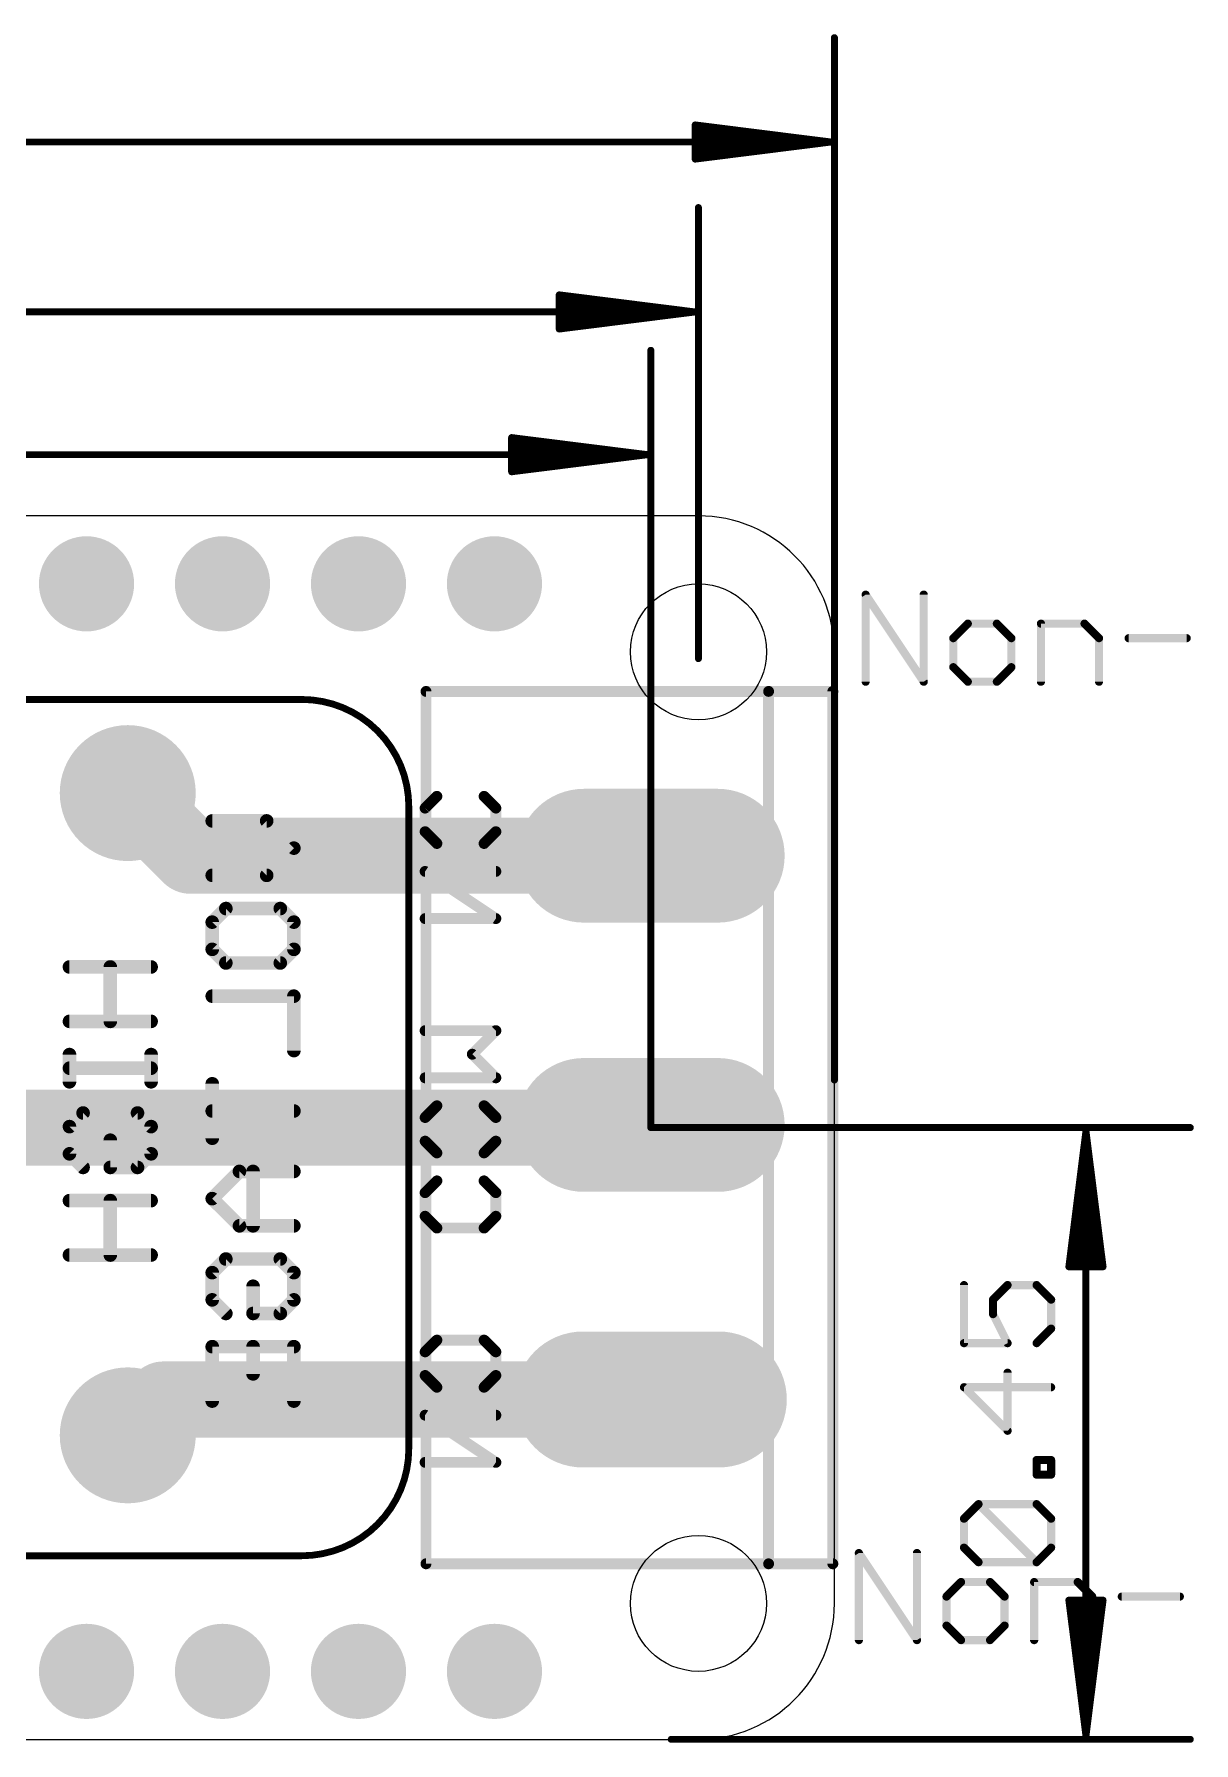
# Model space of a CAD drawing. Extents: x -6.8 to 73.8, y -5.2 to 32.2.
# Drawn here: x 35.85 to 57.51, y -0.07 to 31.86 of the extents above; entities that cross this region are included whole.
import ezdxf

# ---------------------------------------------------------------- set-up
doc = ezdxf.new("R2010")
doc.units = 0
for name, color, linetype in [('1', 12, 'CONTINUOUS'), ('17', 110, 'CONTINUOUS'), ('20', 53, 'CONTINUOUS'), ('21', 40, 'CONTINUOUS'), ('22', 6, 'CONTINUOUS'), ('23', 53, 'CONTINUOUS'), ('47', 253, 'CONTINUOUS')]:
    doc.layers.add(name, color=color, linetype=linetype)

# ---------------------------------------------------------------- blocks, each defined once
blk = doc.blocks.new('LONGP100')
at = {"const_width": 1}
blk.add_lwpolyline([(-0.5, 0), (0.5, 0)], dxfattribs=at)
at = {"const_width": 0.5}
for points in [[(-0.5, 0.25, 1), (-0.5, -0.25)], [(0.5, -0.25, 1), (0.5, 0.25)]]:
    blk.add_lwpolyline(points, format="xyb", dxfattribs=at)
blk = doc.blocks.new('ROUNDP')
at = {"const_width": 0.5}
blk.add_lwpolyline([(0, -0.25, 1), (0, 0.25, 1), (0, -0.25)], format="xyb", dxfattribs=at)

msp = doc.modelspace()

# ---------------------------------------------------------------- linework, layer by layer
at = {"layer": '1', "const_width": 1.4224}
for points in [[(37.6, 17.68), (38.77, 16.51)], [(38.77, 16.51), (47.371, 16.51)], [(23.4, 11.43), (46.99, 11.43)], [(46.99, 11.43), (47.04, 11.48)], [(47.04, 11.48), (47.371, 11.48)], [(37.6, 5.68), (38.27, 6.35)], [(38.27, 6.35), (47.371, 6.35)]]:
    msp.add_lwpolyline(points, dxfattribs=at)
at = {"layer": '1', "const_width": 0.7112}
for points in [[(37.8514, 17.9314, 1), (37.3486, 17.4286)], [(38.77, 16.8656, 1), (38.77, 16.1544)], [(38.5186, 16.2586, 1), (39.0214, 16.7614)], [(47.371, 16.1544, 1), (47.371, 16.8656)], [(47.04, 11.8356, 1), (47.04, 11.1244)], [(47.2914, 11.2286, 1), (46.7886, 11.7314)], [(46.99, 11.0744, 1), (46.99, 11.7856)], [(47.371, 11.1244, 1), (47.371, 11.8356)], [(46.7386, 11.6814, 1), (47.2414, 11.1786)], [(38.27, 6.7056, 1), (38.27, 5.9944)], [(38.5214, 6.0986, 1), (38.0186, 6.6014)], [(47.371, 5.9944, 1), (47.371, 6.7056)], [(37.3486, 5.9314, 1), (37.8514, 5.4286)]]:
    msp.add_lwpolyline(points, format="xyb", dxfattribs=at)
at = {"layer": '20'}
for p, q in [((48.26, 22.86), (2.54, 22.86)), ((50.8, 2.54), (50.8, 20.32)), ((2.54, 0), (48.26, 0))]:
    msp.add_line(p, q, dxfattribs=at)
for centre in [(48.26, 20.32), (48.26, 2.54)]:
    msp.add_circle(centre, 1.27, dxfattribs=at)
for centre, start, end in [((48.26, 20.32), 0, 90), ((48.26, 2.54), 270, 0)]:
    msp.add_arc(centre, 2.54, start, end, dxfattribs=at)
at = {"layer": '21'}
for points, const_width in [([(51.3842, 19.7612), (51.3842, 21.3882)], 0.1524), ([(51.3842, 21.3882), (52.4689, 19.7612)], 0.1524), ([(52.4689, 19.7612), (52.4689, 21.3882)], 0.1524), ([(53.2925, 20.8459), (53.0214, 20.5747)], 0.1524), ([(53.8349, 20.8459), (53.2925, 20.8459)], 0.1524), ([(54.106, 20.5747), (53.8349, 20.8459)], 0.1524), ([(54.6585, 19.7612), (54.6585, 20.8459)], 0.1524), ([(54.6585, 20.8459), (55.472, 20.8459)], 0.1524), ([(55.472, 20.8459), (55.7432, 20.5747)], 0.1524), ([(53.0214, 20.5747), (53.0214, 20.0324)], 0.1524), ([(54.106, 20.0324), (54.106, 20.5747)], 0.1524), ([(55.7432, 20.5747), (55.7432, 19.7612)], 0.1524), ([(56.2957, 20.5747), (57.3803, 20.5747)], 0.1524), ([(53.0214, 20.0324), (53.2925, 19.7612)], 0.1524), ([(53.2925, 19.7612), (53.8349, 19.7612)], 0.1524), ([(53.8349, 19.7612), (54.106, 20.0324)], 0.1524), ([(40.85, 19.43), (22.85, 19.43)], 0.127), ([(49.571, 19.58), (43.171, 19.58)], 0.2032), ([(43.171, 19.58), (43.171, 3.28)], 0.2032), ([(50.771, 19.58), (49.571, 19.58)], 0.2032), ([(49.571, 3.28), (49.571, 19.58)], 0.2032), ([(50.771, 3.28), (50.771, 19.58)], 0.2032), ([(42.85, 5.43), (42.85, 17.43)], 0.127), ([(51.2572, 1.8542), (51.2572, 3.4812)], 0.1524), ([(51.2572, 3.4812), (52.3419, 1.8542)], 0.1524), ([(52.3419, 1.8542), (52.3419, 3.4812)], 0.1524), ([(22.85, 3.43), (40.85, 3.43)], 0.127), ([(43.171, 3.28), (49.571, 3.28)], 0.2032), ([(49.571, 3.28), (50.771, 3.28)], 0.2032), ([(53.1655, 2.9389), (52.8944, 2.6677)], 0.1524), ([(53.7079, 2.9389), (53.1655, 2.9389)], 0.1524), ([(53.979, 2.6677), (53.7079, 2.9389)], 0.1524), ([(54.5315, 1.8542), (54.5315, 2.9389)], 0.1524), ([(54.5315, 2.9389), (55.345, 2.9389)], 0.1524), ([(55.345, 2.9389), (55.6162, 2.6677)], 0.1524), ([(52.8944, 2.6677), (52.8944, 2.1254)], 0.1524), ([(53.979, 2.1254), (53.979, 2.6677)], 0.1524), ([(55.6162, 2.6677), (55.6162, 1.8542)], 0.1524), ([(56.1687, 2.6677), (57.2533, 2.6677)], 0.1524), ([(52.8944, 2.1254), (53.1655, 1.8542)], 0.1524), ([(53.1655, 1.8542), (53.7079, 1.8542)], 0.1524), ([(53.7079, 1.8542), (53.979, 2.1254)], 0.1524)]:
    msp.add_lwpolyline(points, dxfattribs=dict(at, const_width=const_width))
for points, const_width in [([(51.4223, 21.3882, 1), (51.3461, 21.3882)], 0.0762), ([(51.4159, 21.4093, 1), (51.3525, 21.3671)], 0.0762), ([(52.507, 21.3882, 1), (52.4308, 21.3882)], 0.0762), ([(53.2925, 20.884, 1), (53.2925, 20.8078)], 0.0762), ([(53.3195, 20.8189, 1), (53.2656, 20.8728)], 0.0762), ([(53.8618, 20.8728, 1), (53.8079, 20.8189)], 0.0762), ([(53.8349, 20.8078, 1), (53.8349, 20.884)], 0.0762), ([(54.6966, 20.8459, 1), (54.6204, 20.8459)], 0.0762), ([(54.6585, 20.884, 1), (54.6585, 20.8078)], 0.0762), ([(55.4989, 20.8728, 1), (55.4451, 20.8189)], 0.0762), ([(55.472, 20.8078, 1), (55.472, 20.884)], 0.0762), ([(53.0595, 20.5747, 1), (52.9833, 20.5747)], 0.0762), ([(52.9944, 20.6016, 1), (53.0483, 20.5478)], 0.0762), ([(54.1441, 20.5747, 1), (54.0679, 20.5747)], 0.0762), ([(54.0791, 20.5478, 1), (54.133, 20.6016)], 0.0762), ([(55.7813, 20.5747, 1), (55.7051, 20.5747)], 0.0762), ([(55.7162, 20.5478, 1), (55.7701, 20.6016)], 0.0762), ([(56.2957, 20.6128, 1), (56.2957, 20.5366)], 0.0762), ([(57.3803, 20.5366, 1), (57.3803, 20.6128)], 0.0762), ([(51.3461, 19.7612, 1), (51.4223, 19.7612)], 0.0762), ([(52.4308, 19.7612, 1), (52.507, 19.7612)], 0.0762), ([(52.4372, 19.7401, 1), (52.5006, 19.7823)], 0.0762), ([(53.0483, 20.0593, 1), (52.9944, 20.0054)], 0.0762), ([(52.9833, 20.0324, 1), (53.0595, 20.0324)], 0.0762), ([(53.2925, 19.7993, 1), (53.2925, 19.7231)], 0.0762), ([(53.2656, 19.7343, 1), (53.3195, 19.7881)], 0.0762), ([(53.8079, 19.7881, 1), (53.8618, 19.7343)], 0.0762), ([(53.8349, 19.7231, 1), (53.8349, 19.7993)], 0.0762), ([(54.0679, 20.0324, 1), (54.1441, 20.0324)], 0.0762), ([(54.133, 20.0054, 1), (54.0791, 20.0593)], 0.0762), ([(54.6204, 19.7612, 1), (54.6966, 19.7612)], 0.0762), ([(55.7051, 19.7612, 1), (55.7813, 19.7612)], 0.0762), ([(42.85, 17.43, 0.4142), (40.85, 19.43)], 0.127), ([(40.85, 19.4617, 1), (40.85, 19.3983)], 0.0635), ([(40.85, 19.3983, 1), (40.85, 19.4617)], 0.0635), ([(43.171, 19.6308, 1), (43.171, 19.5292)], 0.1016), ([(43.2218, 19.58, 1), (43.1202, 19.58)], 0.1016), ([(49.571, 19.6308, 1), (49.571, 19.5292)], 0.1016), ([(49.6218, 19.58, 1), (49.5202, 19.58)], 0.1016), ([(49.571, 19.5292, 1), (49.571, 19.6308)], 0.1016), ([(50.8218, 19.58, 1), (50.7202, 19.58)], 0.1016), ([(50.771, 19.5292, 1), (50.771, 19.6308)], 0.1016), ([(42.8818, 17.43, 1), (42.8182, 17.43)], 0.0635), ([(42.8182, 17.43, 1), (42.8818, 17.43)], 0.0635), ([(40.85, 3.43, 0.4142), (42.85, 5.43)], 0.127), ([(42.8818, 5.43, 1), (42.8182, 5.43)], 0.0635), ([(42.8182, 5.43, 1), (42.8818, 5.43)], 0.0635), ([(51.2953, 3.4812, 1), (51.2191, 3.4812)], 0.0762), ([(51.2889, 3.5023, 1), (51.2255, 3.4601)], 0.0762), ([(52.38, 3.4812, 1), (52.3038, 3.4812)], 0.0762), ([(40.85, 3.4618, 1), (40.85, 3.3982)], 0.0635), ([(40.85, 3.3982, 1), (40.85, 3.4618)], 0.0635), ([(43.171, 3.3308, 1), (43.171, 3.2292)], 0.1016), ([(43.1202, 3.28, 1), (43.2218, 3.28)], 0.1016), ([(49.571, 3.3308, 1), (49.571, 3.2292)], 0.1016), ([(49.5202, 3.28, 1), (49.6218, 3.28)], 0.1016), ([(49.571, 3.2292, 1), (49.571, 3.3308)], 0.1016), ([(50.7202, 3.28, 1), (50.8218, 3.28)], 0.1016), ([(50.771, 3.2292, 1), (50.771, 3.3308)], 0.1016), ([(53.1655, 2.977, 1), (53.1655, 2.9008)], 0.0762), ([(53.1925, 2.9119, 1), (53.1386, 2.9658)], 0.0762), ([(53.7348, 2.9658, 1), (53.6809, 2.9119)], 0.0762), ([(53.7079, 2.9008, 1), (53.7079, 2.977)], 0.0762), ([(54.5696, 2.9389, 1), (54.4934, 2.9389)], 0.0762), ([(54.5315, 2.977, 1), (54.5315, 2.9008)], 0.0762), ([(55.3719, 2.9658, 1), (55.3181, 2.9119)], 0.0762), ([(55.345, 2.9008, 1), (55.345, 2.977)], 0.0762), ([(52.9325, 2.6677, 1), (52.8563, 2.6677)], 0.0762), ([(52.8674, 2.6946, 1), (52.9213, 2.6408)], 0.0762), ([(54.0171, 2.6677, 1), (53.9409, 2.6677)], 0.0762), ([(53.9521, 2.6408, 1), (54.006, 2.6946)], 0.0762), ([(55.6543, 2.6677, 1), (55.5781, 2.6677)], 0.0762), ([(55.5892, 2.6408, 1), (55.6431, 2.6946)], 0.0762), ([(56.1687, 2.7058, 1), (56.1687, 2.6296)], 0.0762), ([(57.2533, 2.6296, 1), (57.2533, 2.7058)], 0.0762), ([(52.9213, 2.1523, 1), (52.8674, 2.0984)], 0.0762), ([(52.8563, 2.1254, 1), (52.9325, 2.1254)], 0.0762), ([(53.1655, 1.8923, 1), (53.1655, 1.8161)], 0.0762), ([(53.1386, 1.8273, 1), (53.1925, 1.8811)], 0.0762), ([(53.6809, 1.8811, 1), (53.7348, 1.8273)], 0.0762), ([(53.7079, 1.8161, 1), (53.7079, 1.8923)], 0.0762), ([(53.9409, 2.1254, 1), (54.0171, 2.1254)], 0.0762), ([(54.006, 2.0984, 1), (53.9521, 2.1523)], 0.0762), ([(51.2191, 1.8542, 1), (51.2953, 1.8542)], 0.0762), ([(52.3038, 1.8542, 1), (52.38, 1.8542)], 0.0762), ([(52.3102, 1.8331, 1), (52.3736, 1.8753)], 0.0762), ([(54.4934, 1.8542, 1), (54.5696, 1.8542)], 0.0762), ([(55.5781, 1.8542, 1), (55.6543, 1.8542)], 0.0762)]:
    msp.add_lwpolyline(points, format="xyb", dxfattribs=dict(at, const_width=const_width))
at = {"layer": '22'}
for points, const_width in [([(43.1546, 17.3996), (43.3749, 17.6199)], 0.2032), ([(44.2562, 17.6199), (44.4765, 17.3996)], 0.2032), ([(39.1782, 17.1601), (40.1951, 17.1601)], 0.254), ([(40.1951, 17.1601), (40.7035, 16.6516)], 0.254), ([(43.1546, 16.9589), (43.1546, 17.3996)], 0.2032), ([(44.4765, 17.3996), (44.4765, 16.9589)], 0.2032), ([(43.3749, 16.7386), (43.1546, 16.9589)], 0.2032), ([(44.4765, 16.9589), (44.2562, 16.7386)], 0.2032), ([(40.7035, 16.6516), (40.1951, 16.1432)], 0.254), ([(44.2562, 16.7386), (43.3749, 16.7386)], 0.2032), ([(44.4765, 15.3353), (43.1546, 16.2166)], 0.2032), ([(43.1546, 16.2166), (44.4765, 16.2166)], 0.2032), ([(40.1951, 16.1432), (39.1782, 16.1432)], 0.254), ([(39.1782, 15.2687), (39.4324, 15.5229)], 0.254), ([(39.4324, 15.5229), (40.4493, 15.5229)], 0.254), ([(40.4493, 15.5229), (40.7035, 15.2687)], 0.254), ([(39.1782, 14.7603), (39.1782, 15.2687)], 0.254), ([(40.7035, 15.2687), (40.7035, 14.7603)], 0.254), ([(43.1546, 15.3353), (44.4765, 15.3353)], 0.2032), ([(39.4324, 14.506), (39.1782, 14.7603)], 0.254), ([(40.7035, 14.7603), (40.4493, 14.506)], 0.254), ([(38.0365, 14.4315), (36.5112, 14.4315)], 0.254), ([(37.2739, 14.4315), (37.2739, 13.4146)], 0.254), ([(40.4493, 14.506), (39.4324, 14.506)], 0.254), ([(39.1782, 13.8857), (40.7035, 13.8857)], 0.254), ([(40.7035, 13.8857), (40.7035, 12.8689)], 0.254), ([(36.5112, 13.4146), (38.0365, 13.4146)], 0.254), ([(44.4765, 13.2415), (43.1546, 13.2415)], 0.2032), ([(44.0359, 12.8009), (44.4765, 13.2415)], 0.2032), ([(36.5112, 12.7943), (36.5112, 12.2859)], 0.254), ([(38.0365, 12.7943), (38.0365, 12.2859)], 0.254), ([(44.4765, 12.3602), (44.0359, 12.8009)], 0.2032), ([(38.0365, 12.5401), (36.5112, 12.5401)], 0.254), ([(43.1546, 12.3602), (44.4765, 12.3602)], 0.2032), ([(39.1782, 12.2486), (39.1782, 11.2317)], 0.254), ([(36.5112, 11.4487), (36.7654, 11.7029)], 0.254), ([(36.7654, 11.7029), (37.7823, 11.7029)], 0.254), ([(37.7823, 11.7029), (38.0365, 11.4487)], 0.254), ([(40.7035, 11.7402), (39.1782, 11.7402)], 0.254), ([(43.1546, 11.6179), (43.3749, 11.8382)], 0.2032), ([(43.3749, 11.8382), (44.2562, 11.8382)], 0.2032), ([(44.2562, 11.8382), (44.4765, 11.6179)], 0.2032), ([(36.5112, 10.9402), (36.5112, 11.4487)], 0.254), ([(38.0365, 11.4487), (38.0365, 10.9402)], 0.254), ([(43.1546, 11.1773), (43.1546, 11.6179)], 0.2032), ([(44.4765, 11.6179), (44.4765, 11.1773)], 0.2032), ([(37.2739, 10.686), (37.2739, 11.1944)], 0.254), ([(43.3749, 10.957), (43.1546, 11.1773)], 0.2032), ([(44.4765, 11.1773), (44.2562, 10.957)], 0.2032), ([(36.7654, 10.686), (36.5112, 10.9402)], 0.254), ([(38.0365, 10.9402), (37.7823, 10.686)], 0.254), ([(44.2562, 10.957), (43.3749, 10.957)], 0.2032), ([(37.7823, 10.686), (37.2739, 10.686)], 0.254), ([(39.6866, 10.6114), (39.1782, 10.103)], 0.254), ([(40.7035, 10.6114), (39.6866, 10.6114)], 0.254), ([(39.9409, 10.6114), (39.9409, 9.5946)], 0.254), ([(43.1546, 10.2146), (43.3749, 10.435)], 0.2032), ([(44.2562, 10.435), (44.4765, 10.2146)], 0.2032), ([(39.1782, 10.103), (39.6866, 9.5946)], 0.254), ([(43.1546, 9.774), (43.1546, 10.2146)], 0.2032), ([(44.4765, 10.2146), (44.4765, 9.774)], 0.2032), ([(38.0365, 10.0657), (36.5112, 10.0657)], 0.254), ([(37.2739, 10.0657), (37.2739, 9.0488)], 0.254), ([(39.6866, 9.5946), (40.7035, 9.5946)], 0.254), ([(43.3749, 9.5537), (43.1546, 9.774)], 0.2032), ([(44.2562, 9.5537), (43.3749, 9.5537)], 0.2032), ([(44.4765, 9.774), (44.2562, 9.5537)], 0.2032), ([(36.5112, 9.0488), (38.0365, 9.0488)], 0.254), ([(39.1782, 8.7201), (39.4324, 8.9743)], 0.254), ([(39.4324, 8.9743), (40.4493, 8.9743)], 0.254), ([(40.4493, 8.9743), (40.7035, 8.7201)], 0.254), ([(39.1782, 8.2116), (39.1782, 8.7201)], 0.254), ([(40.7035, 8.7201), (40.7035, 8.2116)], 0.254), ([(39.4324, 7.9574), (39.1782, 8.2116)], 0.254), ([(39.9409, 7.9574), (39.9409, 8.4658)], 0.254), ([(40.7035, 8.2116), (40.4493, 7.9574)], 0.254), ([(40.4493, 7.9574), (39.9409, 7.9574)], 0.254), ([(39.1782, 6.3203), (39.1782, 7.3371)], 0.254), ([(39.1782, 7.3371), (40.7035, 7.3371)], 0.254), ([(39.9409, 7.3371), (39.9409, 6.8287)], 0.254), ([(40.7035, 7.3371), (40.7035, 6.3203)], 0.254), ([(43.1546, 7.2396), (43.3749, 7.4599)], 0.2032), ([(43.3749, 7.4599), (44.2562, 7.4599)], 0.2032), ([(44.2562, 7.4599), (44.4765, 7.2396)], 0.2032), ([(43.1546, 6.7989), (43.1546, 7.2396)], 0.2032), ([(44.4765, 7.2396), (44.4765, 6.7989)], 0.2032), ([(43.3749, 6.5786), (43.1546, 6.7989)], 0.2032), ([(44.4765, 6.7989), (44.2562, 6.5786)], 0.2032), ([(44.2562, 6.5786), (43.3749, 6.5786)], 0.2032), ([(44.4765, 5.1753), (43.1546, 6.0566)], 0.2032), ([(43.1546, 6.0566), (44.4765, 6.0566)], 0.2032), ([(43.1546, 5.1753), (44.4765, 5.1753)], 0.2032)]:
    msp.add_lwpolyline(points, dxfattribs=dict(at, const_width=const_width))
for points, const_width in [([(43.4108, 17.584, 1), (43.339, 17.6558)], 0.1016), ([(44.2921, 17.6558, 1), (44.2203, 17.584)], 0.1016), ([(39.1782, 17.2236, 1), (39.1782, 17.0966)], 0.127), ([(40.24, 17.205, 1), (40.1502, 17.1152)], 0.127), ([(40.1951, 17.0966, 1), (40.1951, 17.2236)], 0.127), ([(43.2054, 17.3996, 1), (43.1038, 17.3996)], 0.1016), ([(43.1187, 17.4355, 1), (43.1905, 17.3636)], 0.1016), ([(44.5273, 17.3996, 1), (44.4257, 17.3996)], 0.1016), ([(44.4406, 17.3636, 1), (44.5124, 17.4355)], 0.1016), ([(43.1905, 16.9948, 1), (43.1187, 16.923)], 0.1016), ([(43.1038, 16.9589, 1), (43.2054, 16.9589)], 0.1016), ([(44.4257, 16.9589, 1), (44.5273, 16.9589)], 0.1016), ([(44.5124, 16.923, 1), (44.4406, 16.9948)], 0.1016), ([(40.7484, 16.6067, 1), (40.6586, 16.6965)], 0.127), ([(40.6586, 16.6067, 1), (40.7484, 16.6965)], 0.127), ([(43.3749, 16.7894, 1), (43.3749, 16.6878)], 0.1016), ([(43.339, 16.7027, 1), (43.4108, 16.7745)], 0.1016), ([(44.2203, 16.7745, 1), (44.2921, 16.7027)], 0.1016), ([(44.2562, 16.6878, 1), (44.2562, 16.7894)], 0.1016), ([(43.1828, 16.2589, 1), (43.1264, 16.1743)], 0.1016), ([(43.1546, 16.2674, 1), (43.1546, 16.1658)], 0.1016), ([(44.4765, 16.1658, 1), (44.4765, 16.2674)], 0.1016), ([(39.1782, 16.2067, 1), (39.1782, 16.0797)], 0.127), ([(40.1502, 16.1881, 1), (40.24, 16.0983)], 0.127), ([(40.1951, 16.0797, 1), (40.1951, 16.2067)], 0.127), ([(39.4324, 15.5864, 1), (39.4324, 15.4594)], 0.127), ([(39.4773, 15.478, 1), (39.3875, 15.5678)], 0.127), ([(40.4942, 15.5678, 1), (40.4044, 15.478)], 0.127), ([(40.4493, 15.4594, 1), (40.4493, 15.5864)], 0.127), ([(39.2417, 15.2687, 1), (39.1147, 15.2687)], 0.127), ([(39.1333, 15.3136, 1), (39.2231, 15.2238)], 0.127), ([(40.767, 15.2687, 1), (40.64, 15.2687)], 0.127), ([(40.6586, 15.2238, 1), (40.7484, 15.3136)], 0.127), ([(43.1546, 15.3861, 1), (43.1546, 15.2845)], 0.1016), ([(44.4483, 15.2931, 1), (44.5047, 15.3776)], 0.1016), ([(44.4765, 15.2845, 1), (44.4765, 15.3861)], 0.1016), ([(39.2231, 14.8052, 1), (39.1333, 14.7153)], 0.127), ([(39.1147, 14.7603, 1), (39.2417, 14.7603)], 0.127), ([(40.64, 14.7603, 1), (40.767, 14.7603)], 0.127), ([(40.7484, 14.7153, 1), (40.6586, 14.8052)], 0.127), ([(36.5112, 14.495, 1), (36.5112, 14.368)], 0.127), ([(37.3374, 14.4315, 1), (37.2104, 14.4315)], 0.127), ([(38.0365, 14.368, 1), (38.0365, 14.495)], 0.127), ([(39.4324, 14.5695, 1), (39.4324, 14.4425)], 0.127), ([(39.3875, 14.4611, 1), (39.4773, 14.5509)], 0.127), ([(40.4044, 14.5509, 1), (40.4942, 14.4611)], 0.127), ([(40.4493, 14.4425, 1), (40.4493, 14.5695)], 0.127), ([(39.1782, 13.9492, 1), (39.1782, 13.8222)], 0.127), ([(40.767, 13.8857, 1), (40.64, 13.8857)], 0.127), ([(40.7035, 13.8222, 1), (40.7035, 13.9492)], 0.127), ([(36.5112, 13.4781, 1), (36.5112, 13.3511)], 0.127), ([(37.2104, 13.4146, 1), (37.3374, 13.4146)], 0.127), ([(38.0365, 13.3511, 1), (38.0365, 13.4781)], 0.127), ([(43.1546, 13.2923, 1), (43.1546, 13.1907)], 0.1016), ([(44.5124, 13.2056, 1), (44.4406, 13.2774)], 0.1016), ([(44.4765, 13.1907, 1), (44.4765, 13.2923)], 0.1016), ([(36.5747, 12.7943, 1), (36.4477, 12.7943)], 0.127), ([(38.1, 12.7943, 1), (37.973, 12.7943)], 0.127), ([(40.64, 12.8689, 1), (40.767, 12.8689)], 0.127), ([(44.0718, 12.8368, 1), (44, 12.765)], 0.1016), ([(44, 12.8368, 1), (44.0718, 12.765)], 0.1016), ([(36.5112, 12.6036, 1), (36.5112, 12.4766)], 0.127), ([(38.0365, 12.4766, 1), (38.0365, 12.6036)], 0.127), ([(43.1546, 12.411, 1), (43.1546, 12.3094)], 0.1016), ([(44.4765, 12.3094, 1), (44.4765, 12.411)], 0.1016), ([(36.4477, 12.2859, 1), (36.5747, 12.2859)], 0.127), ([(37.973, 12.2859, 1), (38.1, 12.2859)], 0.127), ([(39.2417, 12.2486, 1), (39.1147, 12.2486)], 0.127), ([(44.4406, 12.3243, 1), (44.5124, 12.3962)], 0.1016), ([(36.7654, 11.7664, 1), (36.7654, 11.6394)], 0.127), ([(36.8103, 11.658, 1), (36.7205, 11.7478)], 0.127), ([(37.8272, 11.7478, 1), (37.7374, 11.658)], 0.127), ([(37.7823, 11.6394, 1), (37.7823, 11.7664)], 0.127), ([(39.1782, 11.8037, 1), (39.1782, 11.6767)], 0.127), ([(40.7035, 11.6767, 1), (40.7035, 11.8037)], 0.127), ([(43.3749, 11.889, 1), (43.3749, 11.7874)], 0.1016), ([(43.4108, 11.8023, 1), (43.339, 11.8742)], 0.1016), ([(44.2921, 11.8742, 1), (44.2203, 11.8023)], 0.1016), ([(44.2562, 11.7874, 1), (44.2562, 11.889)], 0.1016), ([(36.5747, 11.4487, 1), (36.4477, 11.4487)], 0.127), ([(36.4663, 11.4936, 1), (36.5561, 11.4037)], 0.127), ([(38.1, 11.4487, 1), (37.973, 11.4487)], 0.127), ([(37.9916, 11.4037, 1), (38.0814, 11.4936)], 0.127), ([(43.2054, 11.6179, 1), (43.1038, 11.6179)], 0.1016), ([(43.1187, 11.6538, 1), (43.1905, 11.582)], 0.1016), ([(44.5273, 11.6179, 1), (44.4257, 11.6179)], 0.1016), ([(44.4406, 11.582, 1), (44.5124, 11.6538)], 0.1016), ([(37.3374, 11.1944, 1), (37.2104, 11.1944)], 0.127), ([(39.1147, 11.2317, 1), (39.2417, 11.2317)], 0.127), ([(43.1905, 11.2132, 1), (43.1187, 11.1414)], 0.1016), ([(43.1038, 11.1773, 1), (43.2054, 11.1773)], 0.1016), ([(44.4257, 11.1773, 1), (44.5273, 11.1773)], 0.1016), ([(44.5124, 11.1414, 1), (44.4406, 11.2132)], 0.1016), ([(36.5561, 10.9851, 1), (36.4663, 10.8953)], 0.127), ([(36.4477, 10.9402, 1), (36.5747, 10.9402)], 0.127), ([(37.973, 10.9402, 1), (38.1, 10.9402)], 0.127), ([(38.0814, 10.8953, 1), (37.9916, 10.9851)], 0.127), ([(43.3749, 11.0078, 1), (43.3749, 10.9062)], 0.1016), ([(43.339, 10.921, 1), (43.4108, 10.9929)], 0.1016), ([(44.2203, 10.9929, 1), (44.2921, 10.921)], 0.1016), ([(44.2562, 10.9062, 1), (44.2562, 11.0078)], 0.1016), ([(36.7205, 10.6411, 1), (36.8103, 10.7309)], 0.127), ([(37.2739, 10.7495, 1), (37.2739, 10.6225)], 0.127), ([(37.2104, 10.686, 1), (37.3374, 10.686)], 0.127), ([(37.7374, 10.7309, 1), (37.8272, 10.6411)], 0.127), ([(37.7823, 10.6225, 1), (37.7823, 10.7495)], 0.127), ([(39.6866, 10.6749, 1), (39.6866, 10.5479)], 0.127), ([(39.7315, 10.5665, 1), (39.6417, 10.6563)], 0.127), ([(40.0044, 10.6114, 1), (39.8774, 10.6114)], 0.127), ([(40.7035, 10.5479, 1), (40.7035, 10.6749)], 0.127), ([(43.4108, 10.399, 1), (43.339, 10.4709)], 0.1016), ([(44.2921, 10.4709, 1), (44.2203, 10.399)], 0.1016), ([(39.2231, 10.1479, 1), (39.1333, 10.0581)], 0.127), ([(43.2054, 10.2146, 1), (43.1038, 10.2146)], 0.1016), ([(43.1187, 10.2506, 1), (43.1905, 10.1787)], 0.1016), ([(44.5273, 10.2146, 1), (44.4257, 10.2146)], 0.1016), ([(44.4406, 10.1787, 1), (44.5124, 10.2506)], 0.1016), ([(36.5112, 10.1292, 1), (36.5112, 10.0022)], 0.127), ([(37.3374, 10.0657, 1), (37.2104, 10.0657)], 0.127), ([(38.0365, 10.0022, 1), (38.0365, 10.1292)], 0.127), ([(39.1333, 10.1479, 1), (39.2231, 10.0581)], 0.127), ([(39.6866, 9.6581, 1), (39.6866, 9.5311)], 0.127), ([(39.6417, 9.5497, 1), (39.7315, 9.6395)], 0.127), ([(39.8774, 9.5946, 1), (40.0044, 9.5946)], 0.127), ([(40.7035, 9.5311, 1), (40.7035, 9.6581)], 0.127), ([(43.1905, 9.8099, 1), (43.1187, 9.7381)], 0.1016), ([(43.1038, 9.774, 1), (43.2054, 9.774)], 0.1016), ([(43.3749, 9.6045, 1), (43.3749, 9.5029)], 0.1016), ([(43.339, 9.5178, 1), (43.4108, 9.5896)], 0.1016), ([(44.2203, 9.5896, 1), (44.2921, 9.5178)], 0.1016), ([(44.2562, 9.5029, 1), (44.2562, 9.6045)], 0.1016), ([(44.4257, 9.774, 1), (44.5273, 9.774)], 0.1016), ([(44.5124, 9.7381, 1), (44.4406, 9.8099)], 0.1016), ([(36.5112, 9.1123, 1), (36.5112, 8.9853)], 0.127), ([(37.2104, 9.0488, 1), (37.3374, 9.0488)], 0.127), ([(38.0365, 8.9853, 1), (38.0365, 9.1123)], 0.127), ([(39.4324, 9.0378, 1), (39.4324, 8.9108)], 0.127), ([(39.4773, 8.9294, 1), (39.3875, 9.0192)], 0.127), ([(40.4942, 9.0192, 1), (40.4044, 8.9294)], 0.127), ([(40.4493, 8.9108, 1), (40.4493, 9.0378)], 0.127), ([(39.2417, 8.7201, 1), (39.1147, 8.7201)], 0.127), ([(39.1333, 8.765, 1), (39.2231, 8.6752)], 0.127), ([(40.767, 8.7201, 1), (40.64, 8.7201)], 0.127), ([(40.6586, 8.6752, 1), (40.7484, 8.765)], 0.127), ([(39.2231, 8.2565, 1), (39.1333, 8.1667)], 0.127), ([(40.0044, 8.4658, 1), (39.8774, 8.4658)], 0.127), ([(40.7484, 8.1667, 1), (40.6586, 8.2565)], 0.127), ([(39.1147, 8.2116, 1), (39.2417, 8.2116)], 0.127), ([(39.3875, 7.9125, 1), (39.4773, 8.0023)], 0.127), ([(39.9409, 8.0209, 1), (39.9409, 7.8939)], 0.127), ([(39.8774, 7.9574, 1), (40.0044, 7.9574)], 0.127), ([(40.4044, 8.0023, 1), (40.4942, 7.9125)], 0.127), ([(40.4493, 7.8939, 1), (40.4493, 8.0209)], 0.127), ([(40.64, 8.2116, 1), (40.767, 8.2116)], 0.127), ([(39.2417, 7.3371, 1), (39.1147, 7.3371)], 0.127), ([(39.1782, 7.4006, 1), (39.1782, 7.2736)], 0.127), ([(40.0044, 7.3371, 1), (39.8774, 7.3371)], 0.127), ([(40.767, 7.3371, 1), (40.64, 7.3371)], 0.127), ([(40.7035, 7.2736, 1), (40.7035, 7.4006)], 0.127), ([(43.3749, 7.5107, 1), (43.3749, 7.4091)], 0.1016), ([(43.4108, 7.424, 1), (43.339, 7.4958)], 0.1016), ([(44.2921, 7.4958, 1), (44.2203, 7.424)], 0.1016), ([(44.2562, 7.4091, 1), (44.2562, 7.5107)], 0.1016), ([(43.2054, 7.2396, 1), (43.1038, 7.2396)], 0.1016), ([(43.1187, 7.2755, 1), (43.1905, 7.2036)], 0.1016), ([(44.5273, 7.2396, 1), (44.4257, 7.2396)], 0.1016), ([(44.4406, 7.2036, 1), (44.5124, 7.2755)], 0.1016), ([(39.8774, 6.8287, 1), (40.0044, 6.8287)], 0.127), ([(43.1905, 6.8348, 1), (43.1187, 6.763)], 0.1016), ([(43.1038, 6.7989, 1), (43.2054, 6.7989)], 0.1016), ([(44.4257, 6.7989, 1), (44.5273, 6.7989)], 0.1016), ([(44.5124, 6.763, 1), (44.4406, 6.8348)], 0.1016), ([(43.3749, 6.6294, 1), (43.3749, 6.5278)], 0.1016), ([(43.339, 6.5427, 1), (43.4108, 6.6145)], 0.1016), ([(44.2203, 6.6145, 1), (44.2921, 6.5427)], 0.1016), ([(44.2562, 6.5278, 1), (44.2562, 6.6294)], 0.1016), ([(39.1147, 6.3203, 1), (39.2417, 6.3203)], 0.127), ([(40.64, 6.3203, 1), (40.767, 6.3203)], 0.127), ([(43.1828, 6.0989, 1), (43.1264, 6.0143)], 0.1016), ([(43.1546, 6.1074, 1), (43.1546, 6.0058)], 0.1016), ([(44.4765, 6.0058, 1), (44.4765, 6.1074)], 0.1016), ([(43.1546, 5.2261, 1), (43.1546, 5.1245)], 0.1016), ([(44.4483, 5.1331, 1), (44.5047, 5.2176)], 0.1016), ([(44.4765, 5.1245, 1), (44.4765, 5.2261)], 0.1016)]:
    msp.add_lwpolyline(points, format="xyb", dxfattribs=dict(at, const_width=const_width))
at = {"layer": '23'}
msp.add_point((47.371, 11.43), dxfattribs=at)
at = {"layer": '47'}
for points, const_width in [([(50.8, 12.319), (50.8, 31.795)], 0.13), ([(50.735, 29.845), (48.2, 30.1642)], 0.13), ([(48.2, 30.1642), (48.2, 29.5258)], 0.13), ([(50.735, 29.845), (48.2, 30.105)], 0.13), ([(50.735, 29.845), (48.2, 29.975)], 0.13), ([(0.065, 29.845), (50.735, 29.845)], 0.13), ([(48.2, 29.5258), (50.735, 29.845)], 0.13), ([(48.2, 29.715), (50.735, 29.845)], 0.13), ([(48.2, 29.585), (50.735, 29.845)], 0.13), ([(48.26, 20.193), (48.26, 28.62)], 0.13), ([(48.195, 26.67), (45.66, 26.9892)], 0.13), ([(45.66, 26.9892), (45.66, 26.3508)], 0.13), ([(48.195, 26.67), (45.66, 26.93)], 0.13), ([(48.195, 26.67), (45.66, 26.8)], 0.13), ([(2.605, 26.67), (48.195, 26.67)], 0.13), ([(45.66, 26.3508), (48.195, 26.67)], 0.13), ([(45.66, 26.54), (48.195, 26.67)], 0.13), ([(45.66, 26.41), (48.195, 26.67)], 0.13), ([(47.371, 11.43), (47.371, 25.953)], 0.13), ([(47.306, 24.003), (44.771, 24.3222)], 0.13), ([(44.771, 24.3222), (44.771, 23.6838)], 0.13), ([(47.306, 24.003), (44.771, 24.263)], 0.13), ([(0.065, 24.003), (47.306, 24.003)], 0.13), ([(47.306, 24.003), (44.771, 24.133)], 0.13), ([(44.771, 23.6838), (47.306, 24.003)], 0.13), ([(44.771, 23.873), (47.306, 24.003)], 0.13), ([(44.771, 23.743), (47.306, 24.003)], 0.13), ([(47.371, 11.43), (57.449, 11.43)], 0.13), ([(55.499, 11.365), (55.1798, 8.83)], 0.13), ([(55.499, 11.365), (55.239, 8.83)], 0.13), ([(55.499, 11.365), (55.369, 8.83)], 0.13), ([(55.499, 0.065), (55.499, 11.365)], 0.13), ([(55.8182, 8.83), (55.499, 11.365)], 0.13), ([(55.629, 8.83), (55.499, 11.365)], 0.13), ([(55.759, 8.83), (55.499, 11.365)], 0.13), ([(55.1798, 8.83), (55.8182, 8.83)], 0.13), ([(53.2213, 8.4874), (53.2213, 7.4027)], 0.1524), ([(53.7636, 8.2162), (54.0348, 8.4874)], 0.1524), ([(54.0348, 8.4874), (54.5771, 8.4874)], 0.1524), ([(54.5771, 8.4874), (54.8483, 8.2162)], 0.1524), ([(53.7636, 7.945), (53.7636, 8.2162)], 0.1524), ([(54.0348, 7.4027), (53.7636, 7.945)], 0.1524), ([(54.8483, 8.2162), (54.8483, 7.6739)], 0.1524), ([(54.8483, 7.6739), (54.5771, 7.4027)], 0.1524), ([(53.2213, 7.4027), (54.0348, 7.4027)], 0.1524), ([(54.0348, 5.7655), (54.0348, 6.8502)], 0.1524), ([(54.8483, 6.579), (53.2213, 6.579)], 0.1524), ([(53.2213, 6.579), (54.0348, 5.7655)], 0.1524), ([(54.5771, 4.947), (54.5771, 5.2181)], 0.1524), ([(54.5771, 5.2181), (54.8483, 5.2181)], 0.1524), ([(54.8483, 5.2181), (54.8483, 4.947)], 0.1524), ([(54.8483, 4.947), (54.5771, 4.947)], 0.1524), ([(53.2213, 4.1233), (53.4925, 4.3945)], 0.1524), ([(53.4925, 4.3945), (54.5771, 4.3945)], 0.1524), ([(54.5771, 3.3098), (53.4925, 4.3945)], 0.1524), ([(54.5771, 4.3945), (54.8483, 4.1233)], 0.1524), ([(53.2213, 3.581), (53.2213, 4.1233)], 0.1524), ([(54.8483, 4.1233), (54.8483, 3.581)], 0.1524), ([(53.4925, 3.3098), (53.2213, 3.581)], 0.1524), ([(54.8483, 3.581), (54.5771, 3.3098)], 0.1524), ([(54.5771, 3.3098), (53.4925, 3.3098)], 0.1524), ([(55.499, 0.065), (55.1798, 2.6)], 0.13), ([(55.1798, 2.6), (55.8182, 2.6)], 0.13), ([(55.499, 0.065), (55.239, 2.6)], 0.13), ([(55.499, 0.065), (55.369, 2.6)], 0.13), ([(55.8182, 2.6), (55.499, 0.065)], 0.13), ([(55.629, 2.6), (55.499, 0.065)], 0.13), ([(55.759, 2.6), (55.499, 0.065)], 0.13), ([(47.752, 0), (57.449, 0)], 0.13)]:
    msp.add_lwpolyline(points, dxfattribs=dict(at, const_width=const_width))
for points, const_width in [([(50.8325, 31.795, 1), (50.7675, 31.795)], 0.065), ([(48.2041, 30.1965, 1), (48.1959, 30.132)], 0.065), ([(48.2325, 30.1642, 1), (48.1675, 30.1642)], 0.065), ([(48.2033, 30.1373, 1), (48.1967, 30.0727)], 0.065), ([(48.2017, 30.0075, 1), (48.1983, 29.9425)], 0.065), ([(48.1983, 29.7475, 1), (48.2017, 29.6825)], 0.065), ([(50.7391, 29.8128, 1), (50.7309, 29.8772)], 0.065), ([(50.7309, 29.8128, 1), (50.7391, 29.8772)], 0.065), ([(50.7383, 29.8127, 1), (50.7317, 29.8773)], 0.065), ([(50.7317, 29.8127, 1), (50.7383, 29.8773)], 0.065), ([(50.7333, 29.8125, 1), (50.7367, 29.8775)], 0.065), ([(50.7367, 29.8125, 1), (50.7333, 29.8775)], 0.065), ([(50.735, 29.8125, 1), (50.735, 29.8775)], 0.065), ([(48.1967, 29.6173, 1), (48.2033, 29.5527)], 0.065), ([(48.1959, 29.558, 1), (48.2041, 29.4935)], 0.065), ([(48.1675, 29.5258, 1), (48.2325, 29.5258)], 0.065), ([(48.2925, 28.62, 1), (48.2275, 28.62)], 0.065), ([(45.6641, 27.0215, 1), (45.6559, 26.957)], 0.065), ([(45.6925, 26.9892, 1), (45.6275, 26.9892)], 0.065), ([(45.6633, 26.9623, 1), (45.6567, 26.8977)], 0.065), ([(45.6617, 26.8325, 1), (45.6583, 26.7675)], 0.065), ([(45.6583, 26.5725, 1), (45.6617, 26.5075)], 0.065), ([(48.1991, 26.6378, 1), (48.1909, 26.7022)], 0.065), ([(48.1909, 26.6378, 1), (48.1991, 26.7022)], 0.065), ([(48.1983, 26.6377, 1), (48.1917, 26.7023)], 0.065), ([(48.1917, 26.6377, 1), (48.1983, 26.7023)], 0.065), ([(48.1933, 26.6375, 1), (48.1967, 26.7025)], 0.065), ([(48.1967, 26.6375, 1), (48.1933, 26.7025)], 0.065), ([(48.195, 26.6375, 1), (48.195, 26.7025)], 0.065), ([(45.6567, 26.4423, 1), (45.6633, 26.3777)], 0.065), ([(45.6559, 26.383, 1), (45.6641, 26.3185)], 0.065), ([(45.6275, 26.3508, 1), (45.6925, 26.3508)], 0.065), ([(47.4035, 25.953, 1), (47.3385, 25.953)], 0.065), ([(44.7751, 24.3545, 1), (44.7669, 24.29)], 0.065), ([(44.8035, 24.3222, 1), (44.7385, 24.3222)], 0.065), ([(44.7743, 24.2953, 1), (44.7677, 24.2307)], 0.065), ([(44.7727, 24.1655, 1), (44.7693, 24.1005)], 0.065), ([(47.3101, 23.9708, 1), (47.3019, 24.0352)], 0.065), ([(47.3019, 23.9708, 1), (47.3101, 24.0352)], 0.065), ([(47.3093, 23.9707, 1), (47.3027, 24.0353)], 0.065), ([(47.3027, 23.9707, 1), (47.3093, 24.0353)], 0.065), ([(47.3043, 23.9705, 1), (47.3077, 24.0355)], 0.065), ([(47.3077, 23.9705, 1), (47.3043, 24.0355)], 0.065), ([(47.306, 23.9705, 1), (47.306, 24.0355)], 0.065), ([(44.7693, 23.9055, 1), (44.7727, 23.8405)], 0.065), ([(44.7677, 23.7753, 1), (44.7743, 23.7107)], 0.065), ([(44.7669, 23.716, 1), (44.7751, 23.6515)], 0.065), ([(44.7385, 23.6838, 1), (44.8035, 23.6838)], 0.065), ([(48.2275, 20.193, 1), (48.2925, 20.193)], 0.065), ([(50.7675, 12.319, 1), (50.8325, 12.319)], 0.065), ([(47.371, 11.4625, 1), (47.371, 11.3975)], 0.065), ([(57.449, 11.3975, 1), (57.449, 11.4625)], 0.065), ([(47.3385, 11.43, 1), (47.4035, 11.43)], 0.065), ([(55.5315, 11.365, 1), (55.4665, 11.365)], 0.065), ([(55.5312, 11.3691, 1), (55.4668, 11.3609)], 0.065), ([(55.5315, 11.3633, 1), (55.4665, 11.3667)], 0.065), ([(55.5315, 11.3667, 1), (55.4665, 11.3633)], 0.065), ([(55.5313, 11.3683, 1), (55.4667, 11.3617)], 0.065), ([(55.5313, 11.3617, 1), (55.4667, 11.3683)], 0.065), ([(55.5312, 11.3609, 1), (55.4668, 11.3691)], 0.065), ([(55.1475, 8.8341, 1), (55.212, 8.8259)], 0.065), ([(55.1798, 8.8625, 1), (55.1798, 8.7975)], 0.065), ([(55.2067, 8.8333, 1), (55.2713, 8.8267)], 0.065), ([(55.3365, 8.8317, 1), (55.4015, 8.8283)], 0.065), ([(55.5965, 8.8283, 1), (55.6615, 8.8317)], 0.065), ([(55.7267, 8.8267, 1), (55.7913, 8.8333)], 0.065), ([(55.786, 8.8259, 1), (55.8505, 8.8341)], 0.065), ([(55.8182, 8.7975, 1), (55.8182, 8.8625)], 0.065), ([(53.2594, 8.4874, 1), (53.1832, 8.4874)], 0.0762), ([(54.0348, 8.5255, 1), (54.0348, 8.4493)], 0.0762), ([(54.0617, 8.4604, 1), (54.0079, 8.5143)], 0.0762), ([(54.6041, 8.5143, 1), (54.5502, 8.4604)], 0.0762), ([(54.5771, 8.4493, 1), (54.5771, 8.5255)], 0.0762), ([(53.8017, 8.2162, 1), (53.7255, 8.2162)], 0.0762), ([(53.7255, 7.945, 1), (53.8017, 7.945)], 0.0762), ([(53.7367, 8.2431, 1), (53.7906, 8.1893)], 0.0762), ([(53.7977, 7.9621, 1), (53.7296, 7.928)], 0.0762), ([(54.8864, 8.2162, 1), (54.8102, 8.2162)], 0.0762), ([(54.8214, 8.1893, 1), (54.8752, 8.2431)], 0.0762), ([(54.8102, 7.6739, 1), (54.8864, 7.6739)], 0.0762), ([(54.8752, 7.6469, 1), (54.8214, 7.7008)], 0.0762), ([(53.2213, 7.4408, 1), (53.2213, 7.3646)], 0.0762), ([(53.1832, 7.4027, 1), (53.2594, 7.4027)], 0.0762), ([(54.0007, 7.3857, 1), (54.0689, 7.4197)], 0.0762), ([(54.0348, 7.3646, 1), (54.0348, 7.4408)], 0.0762), ([(54.5502, 7.4296, 1), (54.6041, 7.3758)], 0.0762), ([(54.0729, 6.8502, 1), (53.9967, 6.8502)], 0.0762), ([(53.2483, 6.606, 1), (53.1944, 6.5521)], 0.0762), ([(53.2213, 6.6171, 1), (53.2213, 6.5409)], 0.0762), ([(54.8483, 6.5409, 1), (54.8483, 6.6171)], 0.0762), ([(53.9967, 5.7655, 1), (54.0729, 5.7655)], 0.0762), ([(54.0079, 5.7386, 1), (54.0617, 5.7925)], 0.0762), ([(54.6152, 5.2181, 1), (54.539, 5.2181)], 0.0762), ([(54.5771, 5.2562, 1), (54.5771, 5.18)], 0.0762), ([(54.8864, 5.2181, 1), (54.8102, 5.2181)], 0.0762), ([(54.8483, 5.18, 1), (54.8483, 5.2562)], 0.0762), ([(54.5771, 4.9851, 1), (54.5771, 4.9089)], 0.0762), ([(54.539, 4.947, 1), (54.6152, 4.947)], 0.0762), ([(54.8102, 4.947, 1), (54.8864, 4.947)], 0.0762), ([(54.8483, 4.9089, 1), (54.8483, 4.9851)], 0.0762), ([(53.5194, 4.4214, 1), (53.4655, 4.3675)], 0.0762), ([(53.4925, 4.4326, 1), (53.4925, 4.3564)], 0.0762), ([(53.5194, 4.3675, 1), (53.4655, 4.4214)], 0.0762), ([(54.6041, 4.4214, 1), (54.5502, 4.3675)], 0.0762), ([(54.5771, 4.3564, 1), (54.5771, 4.4326)], 0.0762), ([(53.2594, 4.1233, 1), (53.1832, 4.1233)], 0.0762), ([(53.1944, 4.1502, 1), (53.2483, 4.0964)], 0.0762), ([(54.8864, 4.1233, 1), (54.8102, 4.1233)], 0.0762), ([(54.8214, 4.0964, 1), (54.8752, 4.1502)], 0.0762), ([(53.2483, 3.6079, 1), (53.1944, 3.554)], 0.0762), ([(53.1832, 3.581, 1), (53.2594, 3.581)], 0.0762), ([(54.8102, 3.581, 1), (54.8864, 3.581)], 0.0762), ([(54.8752, 3.554, 1), (54.8214, 3.6079)], 0.0762), ([(53.4925, 3.3479, 1), (53.4925, 3.2717)], 0.0762), ([(53.4655, 3.2829, 1), (53.5194, 3.3368)], 0.0762), ([(54.5502, 3.3368, 1), (54.6041, 3.2829)], 0.0762), ([(54.5502, 3.2829, 1), (54.6041, 3.3368)], 0.0762), ([(54.5771, 3.2717, 1), (54.5771, 3.3479)], 0.0762), ([(55.212, 2.6041, 1), (55.1475, 2.5959)], 0.065), ([(55.1798, 2.6325, 1), (55.1798, 2.5675)], 0.065), ([(55.2713, 2.6033, 1), (55.2067, 2.5967)], 0.065), ([(55.4015, 2.6017, 1), (55.3365, 2.5983)], 0.065), ([(55.6615, 2.5983, 1), (55.5965, 2.6017)], 0.065), ([(55.7913, 2.5967, 1), (55.7267, 2.6033)], 0.065), ([(55.8505, 2.5959, 1), (55.786, 2.6041)], 0.065), ([(55.8182, 2.5675, 1), (55.8182, 2.6325)], 0.065), ([(47.752, 0.0325, 1), (47.752, -0.0325)], 0.065), ([(55.4668, 0.0691, 1), (55.5312, 0.0609)], 0.065), ([(55.4667, 0.0683, 1), (55.5313, 0.0617)], 0.065), ([(55.4665, 0.0633, 1), (55.5315, 0.0667)], 0.065), ([(55.4665, 0.0667, 1), (55.5315, 0.0633)], 0.065), ([(55.4665, 0.065, 1), (55.5315, 0.065)], 0.065), ([(55.4667, 0.0617, 1), (55.5313, 0.0683)], 0.065), ([(55.4668, 0.0609, 1), (55.5312, 0.0691)], 0.065), ([(57.449, -0.0325, 1), (57.449, 0.0325)], 0.065)]:
    msp.add_lwpolyline(points, format="xyb", dxfattribs=dict(at, const_width=const_width))

# ---------------------------------------------------------------- block references
at = {"layer": '17'}
for p, xscale, yscale in [((36.83, 21.59), 1.778, 1.778), ((36.83, 21.59), 1.778, 1.778), ((39.37, 21.59), 1.778, 1.778), ((39.37, 21.59), 1.778, 1.778), ((41.91, 21.59), 1.778, 1.778), ((41.91, 21.59), 1.778, 1.778), ((44.45, 21.59), 1.778, 1.778), ((44.45, 21.59), 1.778, 1.778), ((37.6, 17.68), 2.54, 2.54), ((37.6, 17.68), 2.54, 2.54), ((37.6, 5.68), 2.54, 2.54), ((37.6, 5.68), 2.54, 2.54), ((36.83, 1.27), 1.778, 1.778), ((36.83, 1.27), 1.778, 1.778), ((39.37, 1.27), 1.778, 1.778), ((39.37, 1.27), 1.778, 1.778), ((41.91, 1.27), 1.778, 1.778), ((41.91, 1.27), 1.778, 1.778), ((44.45, 1.27), 1.778, 1.778), ((44.45, 1.27), 1.778, 1.778)]:
    msp.add_blockref('ROUNDP', p, dxfattribs=dict(at, xscale=xscale, yscale=yscale))
at = {"layer": '17', "rotation": 180}
for p, xscale, yscale in [((47.371, 16.51), 2.5, 2.5), ((47.371, 16.51), 2.5, 2.5), ((47.371, 11.48), 2.5, 2.5), ((47.371, 11.48), 2.5, 2.5), ((47.371, 6.35), 2.54, 2.54), ((47.371, 6.35), 2.54, 2.54)]:
    msp.add_blockref('LONGP100', p, dxfattribs=dict(at, xscale=xscale, yscale=yscale))

doc.saveas('drawing.dxf')
